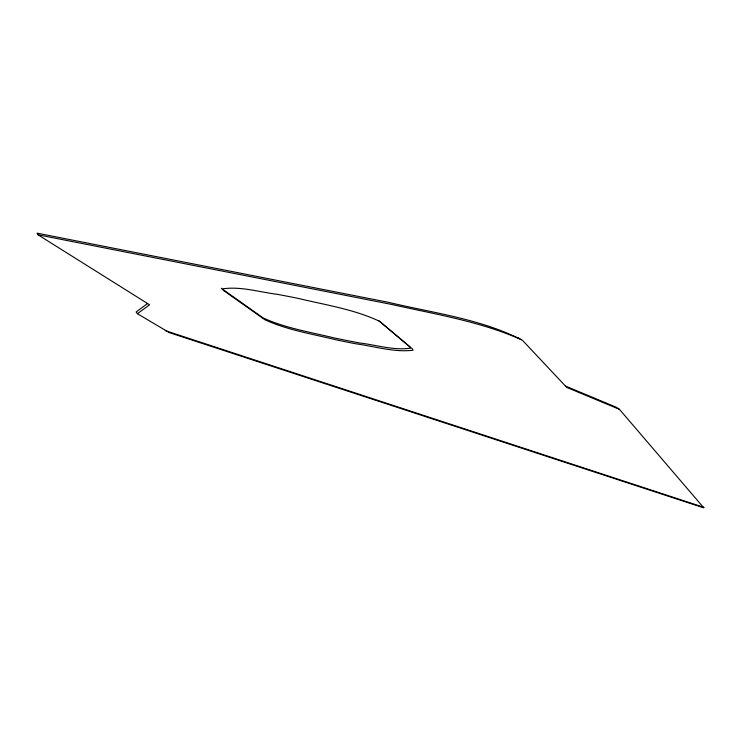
<?xml version="1.0" encoding="UTF-8"?>
<svg xmlns="http://www.w3.org/2000/svg" width="741" height="741" viewBox="0 0 741 741"><rect width="100%" height="100%" fill="white"/><g stroke="black" fill="none" stroke-linecap="round" stroke-linejoin="round"><path stroke-width="1.11" d="M565.448 386.052L616.058 407.133L619.439 409.338L703.802 507.854L169.356 332.635L137.4 313.721L136.168 311.952L147.552 303.514M137.4 313.721L149.571 304.783L37.995 234.804L37.05 233.146L388.812 302.402C433.263 313.017 480.39 318.825 521.46 339.721A81.028 8.188 12.4 0 1 523.183 341.073L566.717 387.404L619.439 409.338M37.995 234.804L391.591 304.431C435.245 314.24 480.363 321.474 521.46 339.721M165.224 330.616L703.95 507.372M518.089 337.553L519.469 338.581M379.661 321.344C354.207 309.312 325.762 305.023 298.549 298.475A100.933 10.198 12.4 0 0 277.486 294.362C259.517 292.102 240.973 286.23 222.893 288.823L223.726 290.602L264.972 319.797C287.332 330.041 312.072 333.969 335.849 339.758A100.878 10.198 12.4 0 0 355.708 343.768C374.575 346.288 394.045 352.577 413.033 350.215L412.533 349.002L379.809 321.474M222.68 289.286L263.074 317.908C285.341 328.124 309.979 332.033 333.654 337.803A99.85 10.087 12.4 0 0 359.95 343.009C376.567 345.037 393.786 350.623 410.449 348.177L409.94 346.964L378.744 320.723M221.3 288.221L223.106 290.083"/></g></svg>
